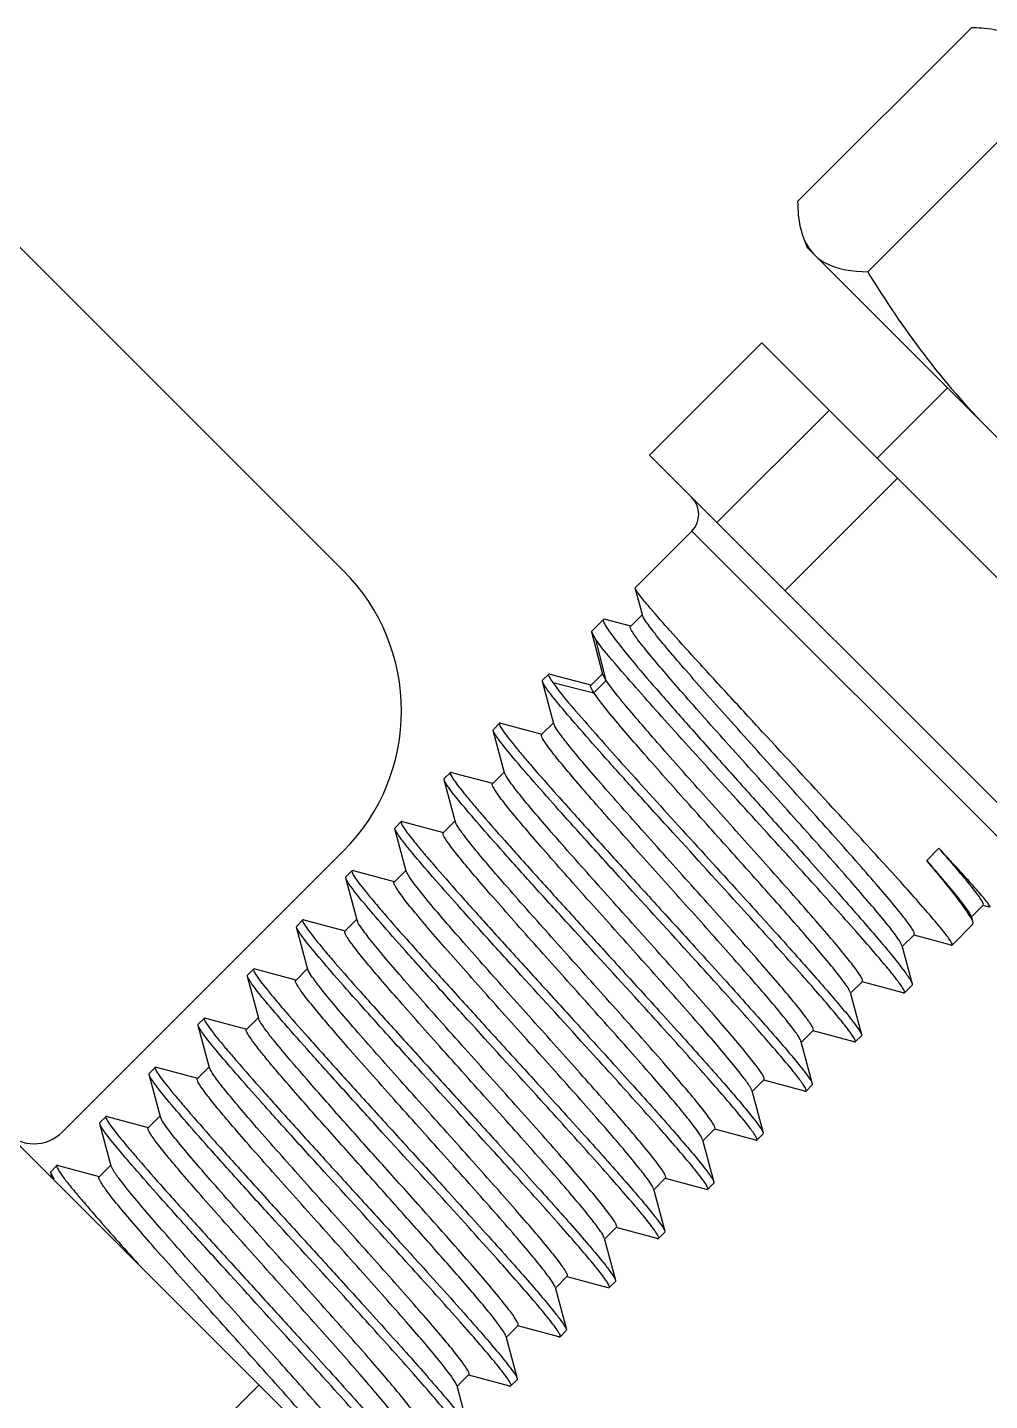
# Model space of a CAD drawing. Extents: x 4995099 to 5303443, y 4627657 to 4889583.
# Drawn here: x 5058142 to 5058389.4, y 4740686.7 to 4741040.1 of the extents above; entities that cross this region are included whole.
import ezdxf

# ---------------------------------------------------------------- set-up
doc = ezdxf.new("R2010")
doc.units = 0
doc.header["$LTSCALE"] = 1000
doc.header["$MEASUREMENT"] = 0
doc.layers.get('0').update_dxf_attribs({"color": 4, "linetype": 'CONTINUOUS'})

msp = doc.modelspace()

# ---------------------------------------------------------------- linework, layer by layer
for p, q in [((5058384.88, 4741040.09), (5058340.05, 4740995.27)), ((5058402.91, 4741022.06), (5058358.08, 4740977.24)), ((5058128.7, 4740994.86), (5058223.19, 4740900.36)), ((5058309.95, 4740582.31), (5057899.49, 4740992.76)), ((5058341.4, 4740986.42), (5058342.47, 4740983.46)), ((5058342.47, 4740983.46), (5058472.58, 4740853.36)), ((5058330.88, 4740958.92), (5058301.96, 4740930.01)), ((5058448.04, 4740841.76), (5058330.88, 4740958.92)), ((5058378.61, 4740947.32), (5058360.54, 4740929.25)), ((5058348.23, 4740941.57), (5058319.31, 4740912.66)), ((5058419.12, 4740812.85), (5058301.96, 4740930.01)), ((5058365.73, 4740924.07), (5058336.82, 4740895.16)), ((5058298.32, 4740895.95), (5058312.84, 4740910.46)), ((5058399.58, 4740823.73), (5058312.84, 4740910.46)), ((5058298.31, 4740895.76), (5058298.32, 4740895.95)), ((5058300.13, 4740889.02), (5058298.31, 4740895.76)), ((5058297.05, 4740885.95), (5058300.13, 4740889.02)), ((5058300.19, 4740888.77), (5058300.13, 4740889.02)), ((5058287.09, 4740884.43), (5058287.11, 4740884.73)), ((5058288.16, 4740882.59), (5058287.09, 4740884.43)), ((5058290, 4740873.57), (5058287.09, 4740884.43)), ((5058287.11, 4740884.73), (5058290.13, 4740887.75)), ((5058290.58, 4740887.78), (5058290.13, 4740887.75)), ((5058290.58, 4740887.78), (5058297.08, 4740886.06)), ((5058290.83, 4740872.03), (5058288.16, 4740882.59)), ((5058286.87, 4740870.76), (5058289.93, 4740873.83)), ((5058274.44, 4740871.78), (5058274.46, 4740872.08)), ((5058277.36, 4740860.91), (5058274.44, 4740871.78)), ((5058274.46, 4740872.08), (5058276.04, 4740873.66)), ((5058276.35, 4740873.68), (5058276.04, 4740873.66)), ((5058276.35, 4740873.68), (5058286.9, 4740870.88)), ((5058277.08, 4740871.52), (5058287.66, 4740868.87)), ((5058287.66, 4740868.87), (5058290.83, 4740872.03)), ((5058290.83, 4740872.03), (5058290, 4740873.57)), ((5058261.81, 4740859.43), (5058263.39, 4740861.01)), ((5058263.69, 4740861.03), (5058263.39, 4740861.01)), ((5058263.69, 4740861.03), (5058274.25, 4740858.22)), ((5058274.22, 4740858.11), (5058277.29, 4740861.17)), ((5058277.4, 4740860.78), (5058277.36, 4740860.91)), ((5058261.79, 4740859.13), (5058261.81, 4740859.43)), ((5058264.71, 4740848.26), (5058261.79, 4740859.13)), ((5058249.14, 4740846.48), (5058249.16, 4740846.78)), ((5058252.06, 4740835.61), (5058249.14, 4740846.48)), ((5058249.16, 4740846.78), (5058250.74, 4740848.36)), ((5058251.04, 4740848.38), (5058250.74, 4740848.36)), ((5058251.04, 4740848.38), (5058261.6, 4740845.57)), ((5058261.57, 4740845.46), (5058264.64, 4740848.53)), ((5058264.85, 4740847.9), (5058264.71, 4740848.26)), ((5058236.51, 4740834.14), (5058238.09, 4740835.71)), ((5058238.39, 4740835.74), (5058238.09, 4740835.71)), ((5058238.39, 4740835.74), (5058248.95, 4740832.92)), ((5058248.92, 4740832.81), (5058251.99, 4740835.88)), ((5058236.49, 4740833.83), (5058236.51, 4740834.14)), ((5058239.41, 4740822.96), (5058236.49, 4740833.83)), ((5058223.19, 4740828.08), (5058150.91, 4740755.8)), ((5058376.41, 4740828.84), (5058373.25, 4740825.68)), ((5058223.84, 4740821.18), (5058223.87, 4740821.49)), ((5058226.76, 4740810.32), (5058223.84, 4740821.18)), ((5058223.87, 4740821.49), (5058225.44, 4740823.06)), ((5058225.74, 4740823.09), (5058225.44, 4740823.06)), ((5058225.74, 4740823.09), (5058236.3, 4740820.28)), ((5058236.27, 4740820.16), (5058239.34, 4740823.23)), ((5058387.81, 4740814.21), (5058384.73, 4740811.13)), ((5058389.41, 4740813.67), (5058387.78, 4740814.11)), ((5058211.22, 4740808.84), (5058212.79, 4740810.42)), ((5058213.09, 4740810.44), (5058212.79, 4740810.42)), ((5058213.09, 4740810.44), (5058223.65, 4740807.63)), ((5058223.62, 4740807.51), (5058226.69, 4740810.58)), ((5058384.67, 4740811.36), (5058385.09, 4740809.77)), ((5058211.19, 4740808.53), (5058211.22, 4740808.84)), ((5058214.11, 4740797.67), (5058211.19, 4740808.53)), ((5058379.79, 4740803.94), (5058385.05, 4740809.2)), ((5058385.09, 4740809.77), (5058385.05, 4740809.2)), ((5058366.9, 4740803.79), (5058366.79, 4740804.1)), ((5058366.9, 4740803.79), (5058369.51, 4740794)), ((5058370.04, 4740806.6), (5058366.97, 4740803.53)), ((5058379.55, 4740803.92), (5058370.01, 4740806.49)), ((5058379.55, 4740803.92), (5058379.79, 4740803.94)), ((5058198.55, 4740795.89), (5058198.57, 4740796.19)), ((5058198.57, 4740796.19), (5058200.14, 4740797.77)), ((5058200.45, 4740797.79), (5058200.14, 4740797.77)), ((5058200.45, 4740797.79), (5058211.01, 4740794.98)), ((5058210.98, 4740794.86), (5058214.04, 4740797.93)), ((5058201.46, 4740785.02), (5058198.55, 4740795.89)), ((5058356.71, 4740794.59), (5058353.64, 4740791.53)), ((5058367.22, 4740791.65), (5058356.68, 4740794.48)), ((5058367.52, 4740791.67), (5058369.48, 4740793.63)), ((5058369.51, 4740794), (5058369.48, 4740793.63)), ((5058353.57, 4740791.79), (5058356.47, 4740780.9)), ((5058185.9, 4740783.24), (5058185.92, 4740783.54)), ((5058188.81, 4740772.37), (5058185.9, 4740783.24)), ((5058185.92, 4740783.54), (5058187.5, 4740785.12)), ((5058187.8, 4740785.14), (5058187.5, 4740785.12)), ((5058187.8, 4740785.14), (5058198.36, 4740782.33)), ((5058198.33, 4740782.21), (5058201.39, 4740785.28)), ((5058344.06, 4740781.94), (5058340.99, 4740778.88)), ((5058340.92, 4740779.14), (5058343.82, 4740768.25)), ((5058354.57, 4740779), (5058344.03, 4740781.83)), ((5058354.57, 4740779), (5058354.87, 4740779.02)), ((5058354.87, 4740779.02), (5058356.45, 4740780.6)), ((5058356.47, 4740780.9), (5058356.45, 4740780.6)), ((5058173.27, 4740770.89), (5058174.85, 4740772.47)), ((5058175.15, 4740772.49), (5058174.85, 4740772.47)), ((5058175.15, 4740772.49), (5058185.71, 4740769.68)), ((5058185.68, 4740769.57), (5058188.74, 4740772.63)), ((5058173.25, 4740770.59), (5058173.27, 4740770.89)), ((5058176.17, 4740759.72), (5058173.25, 4740770.59)), ((5058331.41, 4740769.3), (5058328.35, 4740766.23)), ((5058341.92, 4740766.35), (5058331.38, 4740769.18)), ((5058342.22, 4740766.37), (5058343.8, 4740767.95)), ((5058343.82, 4740768.25), (5058343.8, 4740767.95)), ((5058328.28, 4740766.49), (5058331.17, 4740755.6)), ((5058341.92, 4740766.35), (5058342.22, 4740766.37)), ((5058163.52, 4740747.07), (5058160.6, 4740757.94)), ((5058160.62, 4740758.24), (5058162.2, 4740759.82)), ((5058162.5, 4740759.84), (5058162.2, 4740759.82)), ((5058162.5, 4740759.84), (5058173.06, 4740757.03)), ((5058173.03, 4740756.92), (5058176.09, 4740759.98)), ((5058315.63, 4740753.84), (5058318.52, 4740742.95)), ((5058318.76, 4740756.65), (5058315.7, 4740753.58)), ((5058329.27, 4740753.7), (5058318.73, 4740756.53)), ((5058329.27, 4740753.7), (5058329.57, 4740753.72)), ((5058329.57, 4740753.72), (5058331.15, 4740755.3)), ((5058331.17, 4740755.6), (5058331.15, 4740755.3)), ((5058147.97, 4740745.59), (5058149.55, 4740747.17)), ((5058149.85, 4740747.19), (5058149.55, 4740747.17)), ((5058149.85, 4740747.19), (5058160.41, 4740744.38)), ((5058160.38, 4740744.27), (5058163.45, 4740747.33)), ((5058147.95, 4740745.29), (5058147.97, 4740745.59)), ((5058148.88, 4740743.65), (5058147.95, 4740745.29)), ((5058148.31, 4740743.95), (5058147.95, 4740745.29)), ((5058306.11, 4740744), (5058303.05, 4740740.93)), ((5058316.62, 4740741.05), (5058306.08, 4740743.88)), ((5058302.98, 4740741.19), (5058302.88, 4740741.47)), ((5058302.98, 4740741.19), (5058305.88, 4740730.3)), ((5058316.62, 4740741.05), (5058316.93, 4740741.08)), ((5058316.93, 4740741.08), (5058318.5, 4740742.65)), ((5058318.52, 4740742.95), (5058318.5, 4740742.65)), ((5058293.46, 4740731.35), (5058290.4, 4740728.28)), ((5058303.97, 4740728.41), (5058293.43, 4740731.23)), ((5058304.28, 4740728.43), (5058305.85, 4740730)), ((5058305.88, 4740730.3), (5058305.85, 4740730)), ((5058290.33, 4740728.54), (5058293.23, 4740717.66)), ((5058303.97, 4740728.41), (5058304.28, 4740728.43)), ((5058280.82, 4740718.7), (5058277.75, 4740715.63)), ((5058291.32, 4740715.76), (5058280.79, 4740718.59)), ((5058277.68, 4740715.89), (5058280.58, 4740705.01)), ((5058291.32, 4740715.76), (5058291.63, 4740715.78)), ((5058291.63, 4740715.78), (5058293.2, 4740717.35)), ((5058293.23, 4740717.66), (5058293.21, 4740717.36)), ((5058268.17, 4740706.05), (5058265.1, 4740702.98)), ((5058278.68, 4740703.11), (5058268.14, 4740705.94)), ((5058278.98, 4740703.13), (5058280.56, 4740704.71)), ((5058280.58, 4740705.01), (5058280.56, 4740704.71)), ((5058265.03, 4740703.25), (5058267.93, 4740692.36)), ((5058278.68, 4740703.11), (5058278.98, 4740703.13)), ((5058143.7, 4740632.91), (5058201.53, 4740690.73)), ((5058252.38, 4740690.6), (5058255.28, 4740679.71)), ((5058255.52, 4740693.4), (5058252.45, 4740690.33)), ((5058266.03, 4740690.46), (5058255.49, 4740693.29)), ((5058266.03, 4740690.46), (5058266.33, 4740690.48)), ((5058266.33, 4740690.48), (5058267.91, 4740692.06)), ((5058267.93, 4740692.36), (5058267.91, 4740692.06))]:
    msp.add_line(p, q)
for centre, radius, start, end in [((5058308.5, 4740914.8), 6.13, 315, 45), ((5058187.05, 4740864.22), 51.11, 315, 45), ((5058143.68, 4740763.03), 10.22, 225, 315), ((5058365.21, 4740915.83), 274.39, 219.9326, 220.5204)]:
    msp.add_arc(centre, radius, start, end)
for points, knots in [([(5058384.88, 4741040.09), (5058385.69, 4741040.08), (5058388.7, 4741039.96), (5058391.73, 4741039.47), (5058393.8, 4741038.72)], [0, 0, 0, 0, 0.270862, 1, 1, 1, 1]), ([(5058340.05, 4740995.27), (5058340.07, 4740994.45), (5058340.19, 4740991.44), (5058340.67, 4740988.41), (5058341.42, 4740986.35)], [0, 0, 0, 0, 0.270862, 1, 1, 1, 1]), ([(5058341.42, 4740986.35), (5058341.59, 4740985.88), (5058342.31, 4740984.15), (5058343.39, 4740982.55), (5058344.38, 4740981.56)], [0, 0, 0, 0, 0.261173, 1, 1, 1, 1]), ([(5058344.38, 4740981.56), (5058345.14, 4740980.8), (5058349.12, 4740977.86), (5058354.3, 4740977.29), (5058358.08, 4740977.24)], [0, 0, 0, 0, 0.22235, 1, 1, 1, 1]), ([(5058349.15, 4740839.21), (5058343.13, 4740845.74), (5058334.19, 4740855.38), (5058322.65, 4740867.88), (5058314.93, 4740876.3), (5058308.4, 4740883.51), (5058303.87, 4740888.62), (5058301.12, 4740891.88), (5058299.71, 4740893.6), (5058298.83, 4740894.83), (5058298.38, 4740895.5), (5058298.31, 4740895.76)], [0, 0, 0, 0, 0.350119, 0.518183, 0.670792, 0.80069, 0.901712, 0.939847, 0.96911, 0.98919, 1, 1, 1, 1]), ([(5058370.04, 4740806.6), (5058370.13, 4740806.69), (5058370.04, 4740807.16), (5058369.67, 4740807.82), (5058368.97, 4740808.92), (5058367.44, 4740811), (5058364.71, 4740814.4), (5058360.59, 4740819.26), (5058355.48, 4740825.13), (5058349.59, 4740831.77), (5058343.16, 4740838.96), (5058334.22, 4740848.91), (5058325.38, 4740858.73), (5058317.03, 4740868.11), (5058311.63, 4740874.24), (5058307.16, 4740879.47), (5058303.68, 4740883.62), (5058301.5, 4740886.57), (5058300.36, 4740888.15), (5058300.19, 4740888.77)], [0, 0, 0, 0, 0.003459, 0.010831, 0.022552, 0.038611, 0.0832, 0.143022, 0.215863, 0.299017, 0.389412, 0.483732, 0.670424, 0.756089, 0.83251, 0.897021, 0.947417, 0.982048, 1, 1, 1, 1]), ([(5058290.13, 4740887.75), (5058290, 4740887.62), (5058290.19, 4740886.89), (5058290.78, 4740885.9), (5058291.91, 4740884.21), (5058294.34, 4740881), (5058298.61, 4740875.8), (5058304.96, 4740868.41), (5058312.66, 4740859.67), (5058321.27, 4740850.01), (5058330.35, 4740839.89), (5058336.49, 4740833.04), (5058339.56, 4740829.62)], [0, 0, 0, 0, 0.00729, 0.023491, 0.049387, 0.084832, 0.182679, 0.312272, 0.467071, 0.639216, 0.819925, 1, 1, 1, 1]), ([(5058366.79, 4740804.1), (5058366.46, 4740804.84), (5058365.16, 4740806.66), (5058362.6, 4740809.96), (5058358.86, 4740814.42), (5058352.08, 4740822.26), (5058342.05, 4740833.53), (5058331.37, 4740845.39), (5058322.59, 4740855.17), (5058316.37, 4740862.12), (5058310.74, 4740868.49), (5058305.9, 4740874.06), (5058302.02, 4740878.66), (5058299.47, 4740881.84), (5058298.04, 4740883.8), (5058297.39, 4740884.81), (5058297.05, 4740885.43), (5058296.97, 4740885.87), (5058297.05, 4740885.95)], [0, 0, 0, 0, 0.022597, 0.061854, 0.116478, 0.184513, 0.350625, 0.536644, 0.628982, 0.71656, 0.796358, 0.86566, 0.922145, 0.963971, 0.978972, 0.989897, 0.996763, 1, 1, 1, 1]), ([(5058337.24, 4740827.3), (5058331.97, 4740833.1), (5058321.71, 4740844.35), (5058307.49, 4740859.97), (5058296.37, 4740872.57), (5058290.19, 4740879.71), (5058288.16, 4740882.59)], [0, 0, 0, 0, 0.317573, 0.617842, 0.85691, 1, 1, 1, 1]), ([(5058324.59, 4740814.65), (5058318.68, 4740821.16), (5058309.9, 4740830.78), (5058298.55, 4740843.27), (5058290.95, 4740851.72), (5058284.5, 4740859), (5058279.54, 4740864.79), (5058276.44, 4740868.58), (5058274.96, 4740870.72), (5058274.52, 4740871.48), (5058274.44, 4740871.78)], [0, 0, 0, 0, 0.346732, 0.513455, 0.665275, 0.795127, 0.896989, 0.966206, 0.987594, 1, 1, 1, 1]), ([(5058276.04, 4740873.66), (5058275.88, 4740873.5), (5058276.41, 4740872.54), (5058276.75, 4740871.99), (5058277.08, 4740871.52)], [0, 0, 0, 0, 0.284271, 1, 1, 1, 1]), ([(5058277.08, 4740871.52), (5058279.12, 4740868.64), (5058285.29, 4740861.5), (5058296.42, 4740848.89), (5058310.64, 4740833.28), (5058320.9, 4740822.02), (5058326.17, 4740816.23)], [0, 0, 0, 0, 0.14309, 0.382158, 0.682427, 1, 1, 1, 1]), ([(5058287.66, 4740868.87), (5058287.39, 4740869.28), (5058287.08, 4740869.77), (5058286.72, 4740870.62), (5058286.87, 4740870.76)], [0, 0, 0, 0, 0.705651, 1, 1, 1, 1]), ([(5058356.71, 4740794.59), (5058356.79, 4740794.67), (5058356.74, 4740795.07), (5058356.22, 4740796.06), (5058354.82, 4740798.09), (5058352.36, 4740801.2), (5058348.9, 4740805.36), (5058344.58, 4740810.38), (5058339.54, 4740816.13), (5058333.95, 4740822.43), (5058325.96, 4740831.37), (5058316.07, 4740842.4), (5058305.25, 4740854.54), (5058296.9, 4740864.26), (5058292.31, 4740869.78), (5058290.83, 4740872.03)], [0, 0, 0, 0, 0.003229, 0.009818, 0.034461, 0.074131, 0.127679, 0.193435, 0.269313, 0.352894, 0.44151, 0.62244, 0.789143, 0.920497, 1, 1, 1, 1]), ([(5058353.57, 4740791.79), (5058353.43, 4740792.33), (5058352.5, 4740793.7), (5058350.68, 4740796.21), (5058347.83, 4740799.7), (5058344.13, 4740804.08), (5058339.66, 4740809.23), (5058332.64, 4740817.2), (5058323.13, 4740827.83), (5058311.74, 4740840.55), (5058301.39, 4740852.18), (5058293.44, 4740861.45), (5058289.08, 4740866.72), (5058287.66, 4740868.87)], [0, 0, 0, 0, 0.016663, 0.047692, 0.09239, 0.149487, 0.2173, 0.293813, 0.463619, 0.63876, 0.798451, 0.923769, 1, 1, 1, 1]), ([(5058263.39, 4740861.01), (5058263.27, 4740860.89), (5058263.56, 4740860.2), (5058264.14, 4740859.27), (5058265.33, 4740857.62), (5058266.99, 4740855.54), (5058269.16, 4740852.92), (5058272.92, 4740848.52), (5058278.61, 4740842.06), (5058286.39, 4740833.4), (5058295.08, 4740823.82), (5058304.24, 4740813.78), (5058310.43, 4740806.98), (5058313.52, 4740803.58)], [0, 0, 0, 0, 0.006655, 0.022604, 0.048376, 0.083764, 0.128363, 0.181623, 0.311335, 0.466328, 0.638709, 0.819671, 1, 1, 1, 1]), ([(5058344.06, 4740781.94), (5058344.14, 4740782.03), (5058344.07, 4740782.47), (5058343.49, 4740783.54), (5058341.92, 4740785.78), (5058339.19, 4740789.19), (5058335.37, 4740793.76), (5058330.63, 4740799.23), (5058325.13, 4740805.47), (5058319.09, 4740812.25), (5058310.63, 4740821.71), (5058302.21, 4740831.1), (5058294.19, 4740840.14), (5058288.95, 4740846.12), (5058284.54, 4740851.27), (5058281.09, 4740855.43), (5058278.81, 4740858.45), (5058277.64, 4740860.11), (5058277.4, 4740860.78)], [0, 0, 0, 0, 0.003422, 0.010566, 0.037398, 0.080541, 0.138586, 0.209513, 0.290822, 0.379637, 0.472809, 0.658962, 0.745341, 0.823107, 0.88951, 0.942219, 0.979421, 1, 1, 1, 1]), ([(5058311.94, 4740802.01), (5058306.03, 4740808.51), (5058297.25, 4740818.13), (5058285.9, 4740830.62), (5058278.3, 4740839.07), (5058271.85, 4740846.35), (5058266.89, 4740852.15), (5058263.79, 4740855.93), (5058262.32, 4740858.08), (5058261.87, 4740858.83), (5058261.79, 4740859.13)], [0, 0, 0, 0, 0.346732, 0.513452, 0.665274, 0.79513, 0.896993, 0.966207, 0.987594, 1, 1, 1, 1]), ([(5058340.36, 4740780.28), (5058339.82, 4740781.14), (5058338.3, 4740783.19), (5058333.96, 4740788.6), (5058326.36, 4740797.36), (5058315.56, 4740809.52), (5058305.59, 4740820.64), (5058297.49, 4740829.7), (5058291.79, 4740836.12), (5058286.65, 4740841.98), (5058282.23, 4740847.1), (5058278.69, 4740851.35), (5058276.16, 4740854.53), (5058274.73, 4740856.62), (5058274.2, 4740857.62), (5058274.14, 4740858.03), (5058274.22, 4740858.11)], [0, 0, 0, 0, 0.029846, 0.074702, 0.203394, 0.369574, 0.551671, 0.641288, 0.726015, 0.803077, 0.869958, 0.924482, 0.964905, 0.990021, 0.99673, 1, 1, 1, 1]), ([(5058299.29, 4740789.36), (5058293.38, 4740795.86), (5058284.6, 4740805.48), (5058273.25, 4740817.97), (5058265.65, 4740826.42), (5058259.2, 4740833.7), (5058254.24, 4740839.5), (5058251.14, 4740843.29), (5058249.67, 4740845.43), (5058249.22, 4740846.18), (5058249.14, 4740846.48)], [0, 0, 0, 0, 0.346742, 0.513465, 0.665282, 0.795135, 0.896996, 0.966208, 0.987595, 1, 1, 1, 1]), ([(5058250.74, 4740848.36), (5058250.62, 4740848.24), (5058250.91, 4740847.55), (5058251.49, 4740846.63), (5058252.68, 4740844.97), (5058254.34, 4740842.89), (5058256.51, 4740840.27), (5058260.27, 4740835.87), (5058265.96, 4740829.41), (5058273.74, 4740820.76), (5058282.43, 4740811.17), (5058291.59, 4740801.13), (5058297.78, 4740794.33), (5058300.87, 4740790.93)], [0, 0, 0, 0, 0.006651, 0.022595, 0.048362, 0.083745, 0.12834, 0.1816, 0.311315, 0.466314, 0.638697, 0.819663, 1, 1, 1, 1]), ([(5058331.41, 4740769.3), (5058331.49, 4740769.38), (5058331.43, 4740769.81), (5058330.86, 4740770.86), (5058329.33, 4740773.06), (5058326.65, 4740776.41), (5058322.91, 4740780.88), (5058318.26, 4740786.26), (5058312.86, 4740792.4), (5058306.91, 4740799.08), (5058298.55, 4740808.43), (5058288.4, 4740819.75), (5058278.87, 4740830.49), (5058272.45, 4740837.97), (5058268.89, 4740842.23), (5058266.44, 4740845.41), (5058265.18, 4740847.18), (5058264.85, 4740847.9)], [0, 0, 0, 0, 0.003379, 0.010396, 0.036736, 0.079099, 0.136135, 0.205904, 0.286001, 0.373651, 0.465813, 0.650831, 0.815583, 0.883085, 0.937444, 0.976819, 1, 1, 1, 1]), ([(5058327.9, 4740767.3), (5058327.44, 4740768.12), (5058326.02, 4740770.06), (5058321.84, 4740775.32), (5058314.34, 4740783.99), (5058303.55, 4740796.16), (5058293.51, 4740807.36), (5058285.3, 4740816.53), (5058279.51, 4740823.05), (5058274.27, 4740829.01), (5058269.77, 4740834.23), (5058266.15, 4740838.57), (5058263.57, 4740841.82), (5058262.09, 4740843.94), (5058261.55, 4740844.96), (5058261.49, 4740845.38), (5058261.57, 4740845.46)], [0, 0, 0, 0, 0.027356, 0.070178, 0.196347, 0.362014, 0.545205, 0.635768, 0.721577, 0.799762, 0.86771, 0.923162, 0.964301, 0.989868, 0.99669, 1, 1, 1, 1]), ([(5058379.79, 4740803.94), (5058379.86, 4740804.01), (5058379.75, 4740804.4), (5058379.44, 4740804.93), (5058378.82, 4740805.85), (5058377.49, 4740807.6), (5058375.1, 4740810.49), (5058371.47, 4740814.67), (5058366.9, 4740819.8), (5058361.54, 4740825.72), (5058355.54, 4740832.28), (5058351.33, 4740836.85), (5058349.15, 4740839.21)], [0, 0, 0, 0, 0.006349, 0.020563, 0.043389, 0.074837, 0.162857, 0.282397, 0.430243, 0.602357, 0.794039, 1, 1, 1, 1]), ([(5058238.09, 4740835.71), (5058237.97, 4740835.59), (5058238.26, 4740834.9), (5058238.84, 4740833.97), (5058240.04, 4740832.32), (5058241.69, 4740830.24), (5058243.87, 4740827.62), (5058247.63, 4740823.22), (5058253.32, 4740816.76), (5058261.09, 4740808.1), (5058269.79, 4740798.52), (5058278.94, 4740788.48), (5058285.13, 4740781.68), (5058288.22, 4740778.28)], [0, 0, 0, 0, 0.006667, 0.022629, 0.048411, 0.083806, 0.128409, 0.181673, 0.311386, 0.466369, 0.638735, 0.819685, 1, 1, 1, 1]), ([(5058318.76, 4740756.65), (5058318.84, 4740756.73), (5058318.78, 4740757.15), (5058318.23, 4740758.18), (5058316.73, 4740760.34), (5058314.12, 4740763.62), (5058310.45, 4740768.01), (5058305.89, 4740773.29), (5058300.58, 4740779.33), (5058294.73, 4740785.91), (5058286.46, 4740795.15), (5058276.38, 4740806.4), (5058266.86, 4740817.12), (5058260.37, 4740824.65), (5058256.71, 4740829.01), (5058254.1, 4740832.33), (5058252.75, 4740834.21), (5058252.33, 4740834.99)], [0, 0, 0, 0, 0.003336, 0.010233, 0.036096, 0.077704, 0.133763, 0.202409, 0.281328, 0.367844, 0.459022, 0.642919, 0.808241, 0.876802, 0.932761, 0.974256, 1, 1, 1, 1]), ([(5058286.64, 4740776.71), (5058280.73, 4740783.21), (5058271.95, 4740792.83), (5058260.61, 4740805.32), (5058253, 4740813.77), (5058246.55, 4740821.05), (5058241.6, 4740826.85), (5058238.49, 4740830.64), (5058237.02, 4740832.78), (5058236.57, 4740833.53), (5058236.49, 4740833.83)], [0, 0, 0, 0, 0.346729, 0.513452, 0.665273, 0.795127, 0.896989, 0.966206, 0.987594, 1, 1, 1, 1]), ([(5058315.41, 4740754.37), (5058315.02, 4740755.13), (5058313.7, 4740756.97), (5058311.15, 4740760.23), (5058307.53, 4740764.56), (5058301.05, 4740772.07), (5058291.53, 4740782.8), (5058281.43, 4740794.08), (5058273.12, 4740803.36), (5058267.24, 4740809.98), (5058261.9, 4740816.05), (5058257.3, 4740821.36), (5058253.61, 4740825.79), (5058250.97, 4740829.1), (5058249.46, 4740831.26), (5058248.91, 4740832.31), (5058248.84, 4740832.73), (5058248.92, 4740832.81)], [0, 0, 0, 0, 0.024821, 0.065556, 0.120941, 0.189123, 0.354243, 0.538544, 0.630075, 0.716999, 0.796339, 0.865388, 0.921797, 0.963675, 0.989709, 0.996648, 1, 1, 1, 1]), ([(5058339.56, 4740829.62), (5058343.44, 4740825.28), (5058349.03, 4740819.02), (5058356.04, 4740811.03), (5058360.41, 4740805.97), (5058363.99, 4740801.7), (5058366.73, 4740798.31), (5058368.48, 4740795.87), (5058369.36, 4740794.53), (5058369.51, 4740794)], [0, 0, 0, 0, 0.375078, 0.540028, 0.684568, 0.805261, 0.899295, 0.964563, 1, 1, 1, 1]), ([(5058389.53, 4740813.68), (5058389.62, 4740813.77), (5058389.25, 4740814.3), (5058388.79, 4740815.01), (5058387.68, 4740816.35), (5058386.24, 4740818.04), (5058384.33, 4740820.2), (5058381.03, 4740823.85), (5058378.33, 4740826.77), (5058376.41, 4740828.84)], [0, 0, 0, 0, 0.018878, 0.068916, 0.150826, 0.263937, 0.407062, 0.578714, 1, 1, 1, 1]), ([(5058387.81, 4740814.21), (5058387.91, 4740814.31), (5058387.73, 4740814.87), (5058387.28, 4740815.62), (5058386.39, 4740816.92), (5058384.47, 4740819.4), (5058381.1, 4740823.46), (5058378.12, 4740826.88), (5058376.41, 4740828.84)], [0, 0, 0, 0, 0.022497, 0.073733, 0.155945, 0.268763, 0.581618, 1, 1, 1, 1]), ([(5058367.52, 4740791.67), (5058367.6, 4740791.75), (5058367.52, 4740792.15), (5058367.21, 4740792.71), (5058366.62, 4740793.64), (5058365.3, 4740795.42), (5058362.95, 4740798.34), (5058359.36, 4740802.57), (5058354.84, 4740807.74), (5058349.53, 4740813.71), (5058343.57, 4740820.32), (5058339.4, 4740824.92), (5058337.24, 4740827.3)], [0, 0, 0, 0, 0.006771, 0.021181, 0.04412, 0.075632, 0.16369, 0.283183, 0.430908, 0.602844, 0.794296, 1, 1, 1, 1]), ([(5058373.25, 4740825.68), (5058374.85, 4740823.76), (5058377.68, 4740820.32), (5058381.34, 4740815.72), (5058383.71, 4740812.37), (5058384.9, 4740810.51), (5058385.09, 4740809.77)], [0, 0, 0, 0, 0.376713, 0.674345, 0.883812, 1, 1, 1, 1]), ([(5058384.67, 4740811.36), (5058384.51, 4740811.98), (5058383.33, 4740813.56), (5058381.12, 4740816.53), (5058377.56, 4740820.72), (5058374.81, 4740823.9), (5058373.25, 4740825.68)], [0, 0, 0, 0, 0.105343, 0.311665, 0.613119, 1, 1, 1, 1]), ([(5058273.99, 4740764.06), (5058268.08, 4740770.57), (5058259.3, 4740780.18), (5058247.96, 4740792.67), (5058240.35, 4740801.12), (5058233.9, 4740808.4), (5058228.95, 4740814.2), (5058225.84, 4740817.99), (5058224.37, 4740820.13), (5058223.93, 4740820.88), (5058223.84, 4740821.18)], [0, 0, 0, 0, 0.346736, 0.513457, 0.665278, 0.795134, 0.896995, 0.966207, 0.987595, 1, 1, 1, 1]), ([(5058225.44, 4740823.06), (5058225.32, 4740822.95), (5058225.61, 4740822.25), (5058226.19, 4740821.33), (5058227.39, 4740819.67), (5058229.04, 4740817.59), (5058231.21, 4740814.97), (5058234.97, 4740810.57), (5058240.66, 4740804.11), (5058248.44, 4740795.46), (5058257.14, 4740785.87), (5058266.29, 4740775.83), (5058272.48, 4740769.03), (5058275.57, 4740765.64)], [0, 0, 0, 0, 0.006649, 0.022593, 0.04836, 0.083744, 0.12834, 0.181598, 0.311311, 0.466309, 0.638695, 0.819663, 1, 1, 1, 1]), ([(5058239.85, 4740822.04), (5058239.79, 4740822.13), (5058239.63, 4740822.43), (5058239.47, 4740822.74), (5058239.41, 4740822.96)], [0, 0, 0, 0, 0.314049, 1, 1, 1, 1]), ([(5058306.11, 4740744), (5058306.19, 4740744.08), (5058306.14, 4740744.49), (5058305.6, 4740745.51), (5058304.14, 4740747.62), (5058301.58, 4740750.84), (5058297.99, 4740755.14), (5058293.51, 4740760.33), (5058288.3, 4740766.26), (5058282.55, 4740772.73), (5058274.38, 4740781.87), (5058264.36, 4740793.04), (5058253.57, 4740805.21), (5058246.04, 4740813.91), (5058241.8, 4740819.22), (5058240.34, 4740821.21), (5058239.85, 4740822.04)], [0, 0, 0, 0, 0.003295, 0.010076, 0.035478, 0.076355, 0.131468, 0.199026, 0.276801, 0.362215, 0.452433, 0.635226, 0.801083, 0.928174, 0.971737, 1, 1, 1, 1]), ([(5058302.88, 4740741.47), (5058302.57, 4740742.17), (5058301.35, 4740743.9), (5058298.96, 4740747.02), (5058295.44, 4740751.25), (5058289.04, 4740758.7), (5058279.51, 4740769.45), (5058269.34, 4740780.8), (5058260.94, 4740790.19), (5058254.96, 4740796.91), (5058249.53, 4740803.08), (5058244.84, 4740808.49), (5058241.07, 4740813), (5058238.38, 4740816.37), (5058236.83, 4740818.59), (5058236.26, 4740819.65), (5058236.19, 4740820.08), (5058236.27, 4740820.16)], [0, 0, 0, 0, 0.022244, 0.060839, 0.114606, 0.181715, 0.346252, 0.531679, 0.624204, 0.712272, 0.792803, 0.862987, 0.920385, 0.963027, 0.989543, 0.996606, 1, 1, 1, 1]), ([(5058354.87, 4740779.02), (5058354.95, 4740779.1), (5058354.87, 4740779.5), (5058354.33, 4740780.47), (5058352.86, 4740782.52), (5058350.31, 4740785.68), (5058346.71, 4740789.93), (5058342.2, 4740795.09), (5058336.88, 4740801.06), (5058330.92, 4740807.67), (5058326.75, 4740812.27), (5058324.59, 4740814.65)], [0, 0, 0, 0, 0.006752, 0.02114, 0.075534, 0.163574, 0.283062, 0.430797, 0.602759, 0.794252, 1, 1, 1, 1]), ([(5058326.17, 4740816.23), (5058330.11, 4740811.89), (5058335.78, 4740805.64), (5058342.89, 4740797.66), (5058347.31, 4740792.63), (5058350.93, 4740788.39), (5058353.7, 4740785.06), (5058355.44, 4740782.69), (5058356.34, 4740781.41), (5058356.47, 4740780.9)], [0, 0, 0, 0, 0.377471, 0.543197, 0.688119, 0.808734, 0.902176, 0.966298, 1, 1, 1, 1]), ([(5058212.79, 4740810.42), (5058212.67, 4740810.3), (5058212.96, 4740809.6), (5058213.54, 4740808.68), (5058214.74, 4740807.02), (5058216.39, 4740804.94), (5058218.57, 4740802.32), (5058222.33, 4740797.92), (5058228.02, 4740791.46), (5058235.79, 4740782.81), (5058244.49, 4740773.22), (5058253.64, 4740763.18), (5058259.83, 4740756.38), (5058262.92, 4740752.99)], [0, 0, 0, 0, 0.006656, 0.022605, 0.048376, 0.083762, 0.128359, 0.181619, 0.311334, 0.466329, 0.638707, 0.819669, 1, 1, 1, 1]), ([(5058293.46, 4740731.35), (5058293.55, 4740731.43), (5058293.47, 4740731.88), (5058292.89, 4740732.96), (5058291.29, 4740735.23), (5058288.52, 4740738.7), (5058284.64, 4740743.32), (5058279.83, 4740748.87), (5058274.27, 4740755.18), (5058268.16, 4740762.03), (5058259.63, 4740771.56), (5058251.17, 4740781.01), (5058243.14, 4740790.07), (5058237.92, 4740796.02), (5058233.57, 4740801.13), (5058230.19, 4740805.2), (5058228.04, 4740808.12), (5058226.93, 4740809.69), (5058226.76, 4740810.32)], [0, 0, 0, 0, 0.003453, 0.010691, 0.037881, 0.081592, 0.14037, 0.212138, 0.294327, 0.383985, 0.477885, 0.664852, 0.751185, 0.82854, 0.894141, 0.945651, 0.981282, 1, 1, 1, 1]), ([(5058261.34, 4740751.41), (5058255.43, 4740757.92), (5058246.65, 4740767.53), (5058235.31, 4740780.02), (5058227.7, 4740788.47), (5058221.25, 4740795.76), (5058216.3, 4740801.55), (5058213.19, 4740805.34), (5058211.72, 4740807.48), (5058211.28, 4740808.23), (5058211.19, 4740808.53)], [0, 0, 0, 0, 0.346741, 0.513465, 0.665282, 0.795133, 0.896994, 0.966208, 0.987595, 1, 1, 1, 1]), ([(5058290.33, 4740728.54), (5058290.16, 4740729.17), (5058289.05, 4740730.74), (5058286.91, 4740733.65), (5058283.53, 4740737.72), (5058279.18, 4740742.83), (5058273.96, 4740748.78), (5058265.93, 4740757.85), (5058257.46, 4740767.29), (5058248.93, 4740776.82), (5058242.83, 4740783.68), (5058237.26, 4740789.99), (5058232.46, 4740795.54), (5058228.57, 4740800.16), (5058225.8, 4740803.63), (5058224.2, 4740805.9), (5058223.62, 4740806.98), (5058223.54, 4740807.43), (5058223.62, 4740807.51)], [0, 0, 0, 0, 0.01868, 0.054278, 0.105764, 0.171349, 0.248696, 0.335028, 0.522011, 0.615926, 0.705601, 0.787809, 0.859594, 0.918387, 0.96211, 0.989307, 0.996546, 1, 1, 1, 1]), ([(5058313.52, 4740803.58), (5058317.46, 4740799.24), (5058323.13, 4740792.99), (5058330.24, 4740785.01), (5058334.66, 4740779.98), (5058338.28, 4740775.75), (5058341.05, 4740772.41), (5058342.79, 4740770.04), (5058343.69, 4740768.76), (5058343.82, 4740768.25)], [0, 0, 0, 0, 0.377475, 0.543201, 0.68812, 0.808733, 0.902175, 0.966298, 1, 1, 1, 1]), ([(5058342.22, 4740766.37), (5058342.3, 4740766.45), (5058342.22, 4740766.85), (5058341.91, 4740767.41), (5058341.32, 4740768.34), (5058340.01, 4740770.12), (5058337.66, 4740773.04), (5058334.06, 4740777.28), (5058329.54, 4740782.45), (5058324.23, 4740788.41), (5058318.27, 4740795.03), (5058314.1, 4740799.63), (5058311.94, 4740802.01)], [0, 0, 0, 0, 0.006766, 0.021171, 0.044105, 0.075616, 0.163673, 0.283167, 0.430893, 0.602828, 0.794287, 1, 1, 1, 1]), ([(5058200.14, 4740797.77), (5058200.02, 4740797.65), (5058200.32, 4740796.95), (5058200.89, 4740796.03), (5058202.09, 4740794.37), (5058203.75, 4740792.29), (5058205.92, 4740789.67), (5058209.68, 4740785.27), (5058215.37, 4740778.81), (5058223.14, 4740770.16), (5058231.84, 4740760.57), (5058240.99, 4740750.53), (5058247.19, 4740743.73), (5058250.27, 4740740.34)], [0, 0, 0, 0, 0.006666, 0.022627, 0.048408, 0.083802, 0.128406, 0.181669, 0.311381, 0.466364, 0.638732, 0.819683, 1, 1, 1, 1]), ([(5058280.82, 4740718.7), (5058280.9, 4740718.78), (5058280.83, 4740719.23), (5058280.24, 4740720.31), (5058278.64, 4740722.58), (5058275.87, 4740726.05), (5058271.99, 4740730.67), (5058267.18, 4740736.22), (5058261.62, 4740742.53), (5058255.52, 4740749.38), (5058246.98, 4740758.92), (5058238.52, 4740768.36), (5058230.49, 4740777.42), (5058225.27, 4740783.38), (5058220.92, 4740788.48), (5058217.54, 4740792.55), (5058215.39, 4740795.47), (5058214.28, 4740797.04), (5058214.11, 4740797.67)], [0, 0, 0, 0, 0.003453, 0.010691, 0.03788, 0.081592, 0.14037, 0.212137, 0.294327, 0.383985, 0.477885, 0.664852, 0.751185, 0.82854, 0.894141, 0.945652, 0.981282, 1, 1, 1, 1]), ([(5058248.69, 4740738.76), (5058242.78, 4740745.27), (5058234, 4740754.88), (5058222.66, 4740767.37), (5058215.06, 4740775.82), (5058208.6, 4740783.11), (5058203.65, 4740788.9), (5058200.55, 4740792.69), (5058199.07, 4740794.83), (5058198.63, 4740795.58), (5058198.55, 4740795.89)], [0, 0, 0, 0, 0.346729, 0.51345, 0.665272, 0.795127, 0.896989, 0.966206, 0.987594, 1, 1, 1, 1]), ([(5058277.68, 4740715.89), (5058277.51, 4740716.52), (5058276.4, 4740718.09), (5058274.26, 4740721), (5058270.88, 4740725.07), (5058266.53, 4740730.18), (5058261.31, 4740736.14), (5058253.28, 4740745.2), (5058244.82, 4740754.64), (5058236.28, 4740764.17), (5058230.18, 4740771.03), (5058224.61, 4740777.34), (5058219.81, 4740782.89), (5058215.93, 4740787.51), (5058213.15, 4740790.98), (5058211.55, 4740793.25), (5058210.97, 4740794.34), (5058210.89, 4740794.78), (5058210.98, 4740794.86)], [0, 0, 0, 0, 0.01868, 0.054279, 0.105765, 0.171349, 0.248696, 0.335028, 0.522011, 0.615926, 0.705601, 0.787809, 0.859593, 0.918386, 0.962109, 0.989307, 0.996546, 1, 1, 1, 1]), ([(5058329.57, 4740753.72), (5058329.65, 4740753.8), (5058329.57, 4740754.2), (5058329.26, 4740754.76), (5058328.67, 4740755.69), (5058327.36, 4740757.47), (5058325.01, 4740760.4), (5058321.41, 4740764.63), (5058316.89, 4740769.8), (5058311.58, 4740775.77), (5058305.63, 4740782.38), (5058301.45, 4740786.98), (5058299.29, 4740789.36)], [0, 0, 0, 0, 0.006767, 0.021173, 0.044108, 0.075618, 0.163672, 0.283161, 0.430888, 0.602828, 0.79429, 1, 1, 1, 1]), ([(5058300.87, 4740790.93), (5058304.81, 4740786.59), (5058310.48, 4740780.34), (5058317.59, 4740772.37), (5058322.02, 4740767.33), (5058325.63, 4740763.1), (5058328.4, 4740759.76), (5058330.14, 4740757.39), (5058331.04, 4740756.11), (5058331.17, 4740755.6)], [0, 0, 0, 0, 0.377469, 0.54319, 0.688109, 0.808726, 0.902172, 0.966298, 1, 1, 1, 1]), ([(5058367.22, 4740791.65), (5058367.28, 4740791.63), (5058367.38, 4740791.61), (5058367.49, 4740791.64), (5058367.52, 4740791.67)], [0, 0, 0, 0, 0.601135, 1, 1, 1, 1]), ([(5058236.05, 4740726.11), (5058230.13, 4740732.62), (5058221.35, 4740742.23), (5058210.01, 4740754.72), (5058202.41, 4740763.18), (5058195.95, 4740770.46), (5058191, 4740776.25), (5058187.9, 4740780.04), (5058186.42, 4740782.18), (5058185.98, 4740782.93), (5058185.9, 4740783.24)], [0, 0, 0, 0, 0.346739, 0.513462, 0.665282, 0.795137, 0.896997, 0.966208, 0.987595, 1, 1, 1, 1]), ([(5058187.5, 4740785.12), (5058187.38, 4740785), (5058187.67, 4740784.3), (5058188.24, 4740783.38), (5058189.44, 4740781.73), (5058191.09, 4740779.65), (5058193.27, 4740777.02), (5058197.03, 4740772.63), (5058202.72, 4740766.17), (5058210.49, 4740757.51), (5058219.19, 4740747.93), (5058228.34, 4740737.89), (5058234.54, 4740731.09), (5058237.62, 4740727.69)], [0, 0, 0, 0, 0.006647, 0.022588, 0.048354, 0.083736, 0.128331, 0.181588, 0.311302, 0.466302, 0.63869, 0.81966, 1, 1, 1, 1]), ([(5058255.9, 4740715.15), (5058253.26, 4740718.24), (5058247.44, 4740724.88), (5058238.21, 4740735.25), (5058228.39, 4740746.21), (5058218.86, 4740756.87), (5058211.52, 4740765.19), (5058206.47, 4740771.05), (5058203.47, 4740774.64), (5058201.15, 4740777.51), (5058199.43, 4740779.81), (5058198.63, 4740781.09), (5058198.16, 4740782.05), (5058198.33, 4740782.21)], [0, 0, 0, 0, 0.137738, 0.299104, 0.470269, 0.636529, 0.783614, 0.845932, 0.898929, 0.941483, 0.972724, 0.99211, 1, 1, 1, 1]), ([(5058259.06, 4740718.31), (5058253.59, 4740724.72), (5058244.76, 4740734.62), (5058232.74, 4740748.04), (5058223.48, 4740758.39), (5058215.18, 4740767.78), (5058209.19, 4740774.71), (5058205.44, 4740779.27), (5058203.47, 4740781.77), (5058202.2, 4740783.59), (5058201.57, 4740784.61), (5058201.46, 4740785.02)], [0, 0, 0, 0, 0.286554, 0.451144, 0.612857, 0.758908, 0.877771, 0.923988, 0.960141, 0.985576, 1, 1, 1, 1]), ([(5058340.92, 4740779.14), (5058340.91, 4740779.21), (5058340.76, 4740779.61), (5058340.54, 4740779.98), (5058340.36, 4740780.28)], [0, 0, 0, 0, 0.179935, 1, 1, 1, 1]), ([(5058316.93, 4740741.08), (5058317, 4740741.15), (5058316.92, 4740741.55), (5058316.39, 4740742.52), (5058314.92, 4740744.58), (5058312.37, 4740747.73), (5058308.77, 4740751.98), (5058304.25, 4740757.14), (5058298.93, 4740763.11), (5058292.98, 4740769.73), (5058288.81, 4740774.33), (5058286.64, 4740776.71)], [0, 0, 0, 0, 0.006751, 0.021138, 0.075529, 0.16357, 0.28306, 0.430795, 0.602757, 0.794251, 1, 1, 1, 1]), ([(5058288.22, 4740778.28), (5058292.16, 4740773.95), (5058297.83, 4740767.69), (5058304.94, 4740759.72), (5058309.37, 4740754.68), (5058312.98, 4740750.45), (5058315.75, 4740747.11), (5058317.49, 4740744.74), (5058318.39, 4740743.46), (5058318.52, 4740742.95)], [0, 0, 0, 0, 0.377473, 0.543199, 0.688121, 0.808735, 0.902176, 0.966298, 1, 1, 1, 1]), ([(5058174.85, 4740772.47), (5058174.73, 4740772.35), (5058175.02, 4740771.65), (5058175.59, 4740770.73), (5058176.79, 4740769.08), (5058178.45, 4740766.99), (5058180.62, 4740764.37), (5058184.38, 4740759.97), (5058190.07, 4740753.52), (5058197.85, 4740744.86), (5058206.54, 4740735.28), (5058215.69, 4740725.24), (5058221.89, 4740718.44), (5058224.97, 4740715.04)], [0, 0, 0, 0, 0.00666, 0.022615, 0.04839, 0.083779, 0.128378, 0.18164, 0.311353, 0.466345, 0.638718, 0.819676, 1, 1, 1, 1]), ([(5058255.52, 4740693.4), (5058255.6, 4740693.48), (5058255.53, 4740693.91), (5058254.97, 4740694.96), (5058253.45, 4740697.14), (5058250.79, 4740700.48), (5058247.07, 4740704.93), (5058242.44, 4740710.28), (5058237.06, 4740716.39), (5058231.15, 4740723.04), (5058222.81, 4740732.37), (5058212.68, 4740743.67), (5058203.15, 4740754.4), (5058196.7, 4740761.89), (5058193.12, 4740766.19), (5058190.62, 4740769.4), (5058189.34, 4740771.2), (5058188.98, 4740771.94)], [0, 0, 0, 0, 0.003367, 0.010351, 0.036559, 0.078715, 0.135482, 0.204942, 0.284715, 0.372053, 0.463946, 0.648657, 0.813568, 0.881362, 0.93616, 0.976118, 1, 1, 1, 1]), ([(5058223.4, 4740713.46), (5058217.48, 4740719.97), (5058208.7, 4740729.58), (5058197.36, 4740742.07), (5058189.76, 4740750.53), (5058183.3, 4740757.81), (5058178.35, 4740763.6), (5058175.25, 4740767.39), (5058173.77, 4740769.53), (5058173.33, 4740770.28), (5058173.25, 4740770.59)], [0, 0, 0, 0, 0.346736, 0.51346, 0.665278, 0.795129, 0.896991, 0.966207, 0.987594, 1, 1, 1, 1]), ([(5058252.05, 4740691.33), (5058251.61, 4740692.12), (5058250.22, 4740694.04), (5058246.09, 4740699.26), (5058238.61, 4740707.91), (5058227.83, 4740720.07), (5058217.77, 4740731.29), (5058209.54, 4740740.5), (5058203.72, 4740747.04), (5058198.45, 4740753.03), (5058193.92, 4740758.28), (5058190.28, 4740762.64), (5058187.69, 4740765.9), (5058186.2, 4740768.04), (5058185.66, 4740769.07), (5058185.6, 4740769.49), (5058185.68, 4740769.57)], [0, 0, 0, 0, 0.026671, 0.06893, 0.194398, 0.35992, 0.543412, 0.634236, 0.720346, 0.798842, 0.867086, 0.922795, 0.964133, 0.989825, 0.996679, 1, 1, 1, 1]), ([(5058275.57, 4740765.64), (5058279.51, 4740761.3), (5058285.18, 4740755.04), (5058292.29, 4740747.07), (5058296.72, 4740742.03), (5058300.33, 4740737.8), (5058303.1, 4740734.46), (5058304.85, 4740732.09), (5058305.74, 4740730.81), (5058305.88, 4740730.3)], [0, 0, 0, 0, 0.377472, 0.543198, 0.688116, 0.80873, 0.902174, 0.966298, 1, 1, 1, 1]), ([(5058328.28, 4740766.49), (5058328.26, 4740766.55), (5058328.16, 4740766.83), (5058328.02, 4740767.09), (5058327.9, 4740767.3)], [0, 0, 0, 0, 0.191347, 1, 1, 1, 1]), ([(5058304.28, 4740728.43), (5058304.35, 4740728.5), (5058304.27, 4740728.9), (5058303.96, 4740729.46), (5058303.37, 4740730.39), (5058302.06, 4740732.18), (5058299.71, 4740735.1), (5058296.12, 4740739.33), (5058291.6, 4740744.5), (5058286.28, 4740750.47), (5058280.33, 4740757.08), (5058276.16, 4740761.68), (5058273.99, 4740764.06)], [0, 0, 0, 0, 0.006771, 0.021182, 0.044122, 0.075636, 0.163698, 0.283193, 0.430917, 0.602849, 0.794297, 1, 1, 1, 1]), ([(5058160.6, 4740757.94), (5058160.58, 4740758), (5058160.56, 4740758.1), (5058160.59, 4740758.21), (5058160.62, 4740758.24)], [0, 0, 0, 0, 0.601161, 1, 1, 1, 1]), ([(5058210.75, 4740700.81), (5058204.83, 4740707.32), (5058196.05, 4740716.94), (5058184.71, 4740729.42), (5058177.11, 4740737.88), (5058170.66, 4740745.16), (5058165.7, 4740750.95), (5058162.6, 4740754.74), (5058161.12, 4740756.88), (5058160.68, 4740757.64), (5058160.6, 4740757.94)], [0, 0, 0, 0, 0.346729, 0.513449, 0.665271, 0.795127, 0.896991, 0.966206, 0.987594, 1, 1, 1, 1]), ([(5058162.2, 4740759.82), (5058162.08, 4740759.7), (5058162.37, 4740759), (5058162.94, 4740758.08), (5058164.14, 4740756.43), (5058165.8, 4740754.35), (5058167.97, 4740751.72), (5058171.73, 4740747.32), (5058177.42, 4740740.87), (5058185.2, 4740732.21), (5058193.89, 4740722.63), (5058203.04, 4740712.59), (5058209.24, 4740705.79), (5058212.33, 4740702.39)], [0, 0, 0, 0, 0.006659, 0.022614, 0.048389, 0.08378, 0.128381, 0.181643, 0.311354, 0.466343, 0.638718, 0.819677, 1, 1, 1, 1]), ([(5058176.48, 4740759.02), (5058176.44, 4740759.09), (5058176.32, 4740759.31), (5058176.21, 4740759.55), (5058176.17, 4740759.72)], [0, 0, 0, 0, 0.304789, 1, 1, 1, 1]), ([(5058242.87, 4740680.75), (5058242.95, 4740680.83), (5058242.89, 4740681.25), (5058242.34, 4740682.28), (5058240.85, 4740684.42), (5058238.25, 4740687.69), (5058234.61, 4740692.06), (5058230.07, 4740697.31), (5058224.79, 4740703.32), (5058218.97, 4740709.87), (5058210.73, 4740719.09), (5058200.65, 4740730.31), (5058189.88, 4740742.48), (5058182.41, 4740751.11), (5058178.3, 4740756.32), (5058176.91, 4740758.23), (5058176.48, 4740759.02)], [0, 0, 0, 0, 0.003325, 0.01019, 0.035926, 0.077333, 0.133131, 0.201479, 0.280083, 0.366297, 0.457211, 0.640807, 0.806278, 0.931503, 0.973566, 1, 1, 1, 1]), ([(5058239.55, 4740678.4), (5058239.18, 4740679.15), (5058237.89, 4740680.96), (5058235.38, 4740684.19), (5058231.79, 4740688.49), (5058225.34, 4740695.98), (5058215.81, 4740706.71), (5058205.69, 4740718.01), (5058197.35, 4740727.33), (5058191.45, 4740733.97), (5058186.08, 4740740.07), (5058181.46, 4740745.41), (5058177.74, 4740749.85), (5058175.09, 4740753.18), (5058173.57, 4740755.36), (5058173.01, 4740756.41), (5058172.95, 4740756.84), (5058173.03, 4740756.92)], [0, 0, 0, 0, 0.024124, 0.064282, 0.119231, 0.187126, 0.352091, 0.536696, 0.628496, 0.715727, 0.795388, 0.864742, 0.921417, 0.963501, 0.989664, 0.996637, 1, 1, 1, 1]), ([(5058291.63, 4740715.78), (5058291.7, 4740715.85), (5058291.62, 4740716.25), (5058291.09, 4740717.22), (5058289.62, 4740719.28), (5058287.07, 4740722.43), (5058283.47, 4740726.68), (5058278.95, 4740731.85), (5058273.63, 4740737.82), (5058267.68, 4740744.43), (5058263.51, 4740749.03), (5058261.34, 4740751.41)], [0, 0, 0, 0, 0.006762, 0.021162, 0.075574, 0.163623, 0.283112, 0.430844, 0.602794, 0.794271, 1, 1, 1, 1]), ([(5058262.92, 4740752.99), (5058266.86, 4740748.65), (5058272.53, 4740742.4), (5058279.64, 4740734.42), (5058284.07, 4740729.39), (5058287.69, 4740725.15), (5058290.46, 4740721.81), (5058292.2, 4740719.44), (5058293.09, 4740718.16), (5058293.23, 4740717.66)], [0, 0, 0, 0, 0.377469, 0.543192, 0.688113, 0.80873, 0.902174, 0.966298, 1, 1, 1, 1]), ([(5058149.55, 4740747.17), (5058149.38, 4740747.01), (5058149.93, 4740746.04), (5058150.74, 4740744.76), (5058152.57, 4740742.41), (5058153.97, 4740740.7), (5058154.81, 4740739.7)], [0, 0, 0, 0, 0.075429, 0.266547, 0.576308, 1, 1, 1, 1]), ([(5058164.01, 4740746.06), (5058163.95, 4740746.16), (5058163.76, 4740746.49), (5058163.58, 4740746.82), (5058163.52, 4740747.07)], [0, 0, 0, 0, 0.3172, 1, 1, 1, 1]), ([(5058227.01, 4740665.51), (5058226.73, 4740666.2), (5058225.54, 4740667.9), (5058223.19, 4740670.98), (5058219.7, 4740675.18), (5058213.32, 4740682.61), (5058203.79, 4740693.37), (5058193.6, 4740704.73), (5058185.17, 4740714.15), (5058179.17, 4740720.9), (5058173.71, 4740727.1), (5058169, 4740732.54), (5058165.21, 4740737.07), (5058162.5, 4740740.46), (5058160.94, 4740742.68), (5058160.37, 4740743.75), (5058160.3, 4740744.19), (5058160.38, 4740744.27)], [0, 0, 0, 0, 0.021536, 0.05954, 0.112858, 0.179669, 0.34404, 0.529776, 0.622575, 0.71096, 0.791822, 0.86232, 0.919992, 0.962847, 0.989497, 0.996594, 1, 1, 1, 1]), ([(5058230.22, 4740668.1), (5058230.3, 4740668.18), (5058230.24, 4740668.59), (5058229.71, 4740669.61), (5058228.26, 4740671.7), (5058225.71, 4740674.91), (5058222.14, 4740679.19), (5058217.69, 4740684.35), (5058212.51, 4740690.25), (5058206.78, 4740696.7), (5058198.64, 4740705.8), (5058188.64, 4740716.95), (5058177.85, 4740729.12), (5058170.29, 4740737.85), (5058166, 4740743.2), (5058164.52, 4740745.21), (5058164.01, 4740746.06)], [0, 0, 0, 0, 0.003284, 0.010034, 0.035314, 0.075996, 0.130857, 0.198124, 0.275593, 0.360713, 0.450674, 0.633169, 0.799165, 0.926943, 0.97106, 1, 1, 1, 1]), ([(5058250.27, 4740740.34), (5058254.22, 4740736), (5058259.88, 4740729.75), (5058267, 4740721.77), (5058271.42, 4740716.74), (5058275.04, 4740712.5), (5058277.81, 4740709.16), (5058279.55, 4740706.79), (5058280.44, 4740705.51), (5058280.58, 4740705.01)], [0, 0, 0, 0, 0.377477, 0.543204, 0.688124, 0.808736, 0.902176, 0.966298, 1, 1, 1, 1]), ([(5058156.62, 4740737.56), (5058157.63, 4740736.37), (5058162.47, 4740730.78), (5058167.41, 4740725.28), (5058171.31, 4740720.94)], [0, 0, 0, 0, 0.210449, 1, 1, 1, 1]), ([(5058267.87, 4740717.4), (5058266.49, 4740718.98), (5058260.15, 4740726.14), (5058253.72, 4740733.23), (5058248.69, 4740738.76)], [0, 0, 0, 0, 0.218874, 1, 1, 1, 1]), ([(5058266.33, 4740690.48), (5058266.4, 4740690.56), (5058266.33, 4740690.95), (5058266.01, 4740691.52), (5058265.42, 4740692.45), (5058264.11, 4740694.23), (5058261.76, 4740697.15), (5058258.17, 4740701.38), (5058253.65, 4740706.55), (5058248.33, 4740712.52), (5058242.38, 4740719.13), (5058238.21, 4740723.73), (5058236.05, 4740726.11)], [0, 0, 0, 0, 0.006773, 0.021185, 0.044127, 0.075642, 0.163704, 0.283198, 0.430922, 0.602854, 0.7943, 1, 1, 1, 1]), ([(5058237.62, 4740727.69), (5058239.4, 4740725.73), (5058245.83, 4740718.64), (5058252.23, 4740711.53), (5058256.79, 4740706.33)], [0, 0, 0, 0, 0.276498, 1, 1, 1, 1]), ([(5058268.17, 4740706.05), (5058268.25, 4740706.14), (5058268.17, 4740706.61), (5058267.8, 4740707.27), (5058267.11, 4740708.36), (5058265.58, 4740710.44), (5058262.87, 4740713.82), (5058260.46, 4740716.68), (5058259.06, 4740718.31)], [0, 0, 0, 0, 0.024283, 0.075823, 0.157761, 0.269998, 0.581723, 1, 1, 1, 1]), ([(5058224.97, 4740715.04), (5058228.92, 4740710.7), (5058234.58, 4740704.45), (5058241.7, 4740696.47), (5058246.12, 4740691.44), (5058249.74, 4740687.2), (5058252.51, 4740683.87), (5058254.25, 4740681.49), (5058255.15, 4740680.21), (5058255.28, 4740679.71)], [0, 0, 0, 0, 0.377469, 0.543195, 0.688116, 0.808732, 0.902176, 0.966298, 1, 1, 1, 1]), ([(5058265.03, 4740703.25), (5058264.89, 4740703.79), (5058263.97, 4740705.14), (5058262.17, 4740707.63), (5058259.34, 4740711.09), (5058257.15, 4740713.7), (5058255.9, 4740715.15)], [0, 0, 0, 0, 0.111624, 0.319177, 0.618128, 1, 1, 1, 1]), ([(5058278.98, 4740703.13), (5058279.07, 4740703.22), (5058278.9, 4740703.76), (5058278.47, 4740704.49), (5058277.6, 4740705.76), (5058275.74, 4740708.17), (5058272.45, 4740712.13), (5058269.55, 4740715.49), (5058267.87, 4740717.4)], [0, 0, 0, 0, 0.022321, 0.073184, 0.154936, 0.267332, 0.580036, 1, 1, 1, 1]), ([(5058253.68, 4740677.83), (5058253.76, 4740677.91), (5058253.68, 4740678.3), (5058253.14, 4740679.27), (5058251.67, 4740681.33), (5058249.12, 4740684.48), (5058245.52, 4740688.74), (5058241, 4740693.9), (5058235.69, 4740699.87), (5058229.73, 4740706.48), (5058225.56, 4740711.08), (5058223.4, 4740713.46)], [0, 0, 0, 0, 0.006757, 0.02115, 0.075552, 0.163596, 0.283084, 0.430818, 0.602774, 0.79426, 1, 1, 1, 1]), ([(5058256.79, 4740706.33), (5058258.32, 4740704.59), (5058261.01, 4740701.48), (5058264.47, 4740697.39), (5058266.63, 4740694.5), (5058267.77, 4740692.96), (5058267.93, 4740692.36)], [0, 0, 0, 0, 0.388135, 0.689507, 0.895141, 1, 1, 1, 1]), ([(5058241.03, 4740665.18), (5058241.11, 4740665.26), (5058241.03, 4740665.66), (5058240.49, 4740666.63), (5058239.02, 4740668.68), (5058236.47, 4740671.84), (5058232.87, 4740676.09), (5058228.35, 4740681.25), (5058223.04, 4740687.22), (5058217.08, 4740693.83), (5058212.91, 4740698.43), (5058210.75, 4740700.81)], [0, 0, 0, 0, 0.006762, 0.021161, 0.075573, 0.163627, 0.283122, 0.430853, 0.602799, 0.794272, 1, 1, 1, 1]), ([(5058212.33, 4740702.39), (5058216.27, 4740698.05), (5058221.93, 4740691.8), (5058229.05, 4740683.82), (5058233.47, 4740678.79), (5058237.09, 4740674.55), (5058239.86, 4740671.22), (5058241.6, 4740668.84), (5058242.5, 4740667.57), (5058242.63, 4740667.06)], [0, 0, 0, 0, 0.377477, 0.543203, 0.688123, 0.808735, 0.902175, 0.966298, 1, 1, 1, 1]), ([(5058252.38, 4740690.6), (5058252.37, 4740690.65), (5058252.28, 4740690.9), (5058252.16, 4740691.14), (5058252.05, 4740691.33)], [0, 0, 0, 0, 0.194818, 1, 1, 1, 1])]:
    msp.add_open_spline(points, degree=3, knots=knots)
for points in [[(5058358.08, 4740977.24), (5058367.01, 4740962.59), (5058377.35, 4740948.59), (5058389.47, 4740936.46)], [(5058252.33, 4740834.99), (5058252.22, 4740835.19), (5058252.12, 4740835.4), (5058252.06, 4740835.61)], [(5058188.98, 4740771.94), (5058188.92, 4740772.08), (5058188.85, 4740772.22), (5058188.81, 4740772.37)], [(5058315.63, 4740753.84), (5058315.58, 4740754.02), (5058315.5, 4740754.2), (5058315.41, 4740754.37)]]:
    msp.add_open_spline(points, degree=3)

doc.saveas('drawing.dxf')
